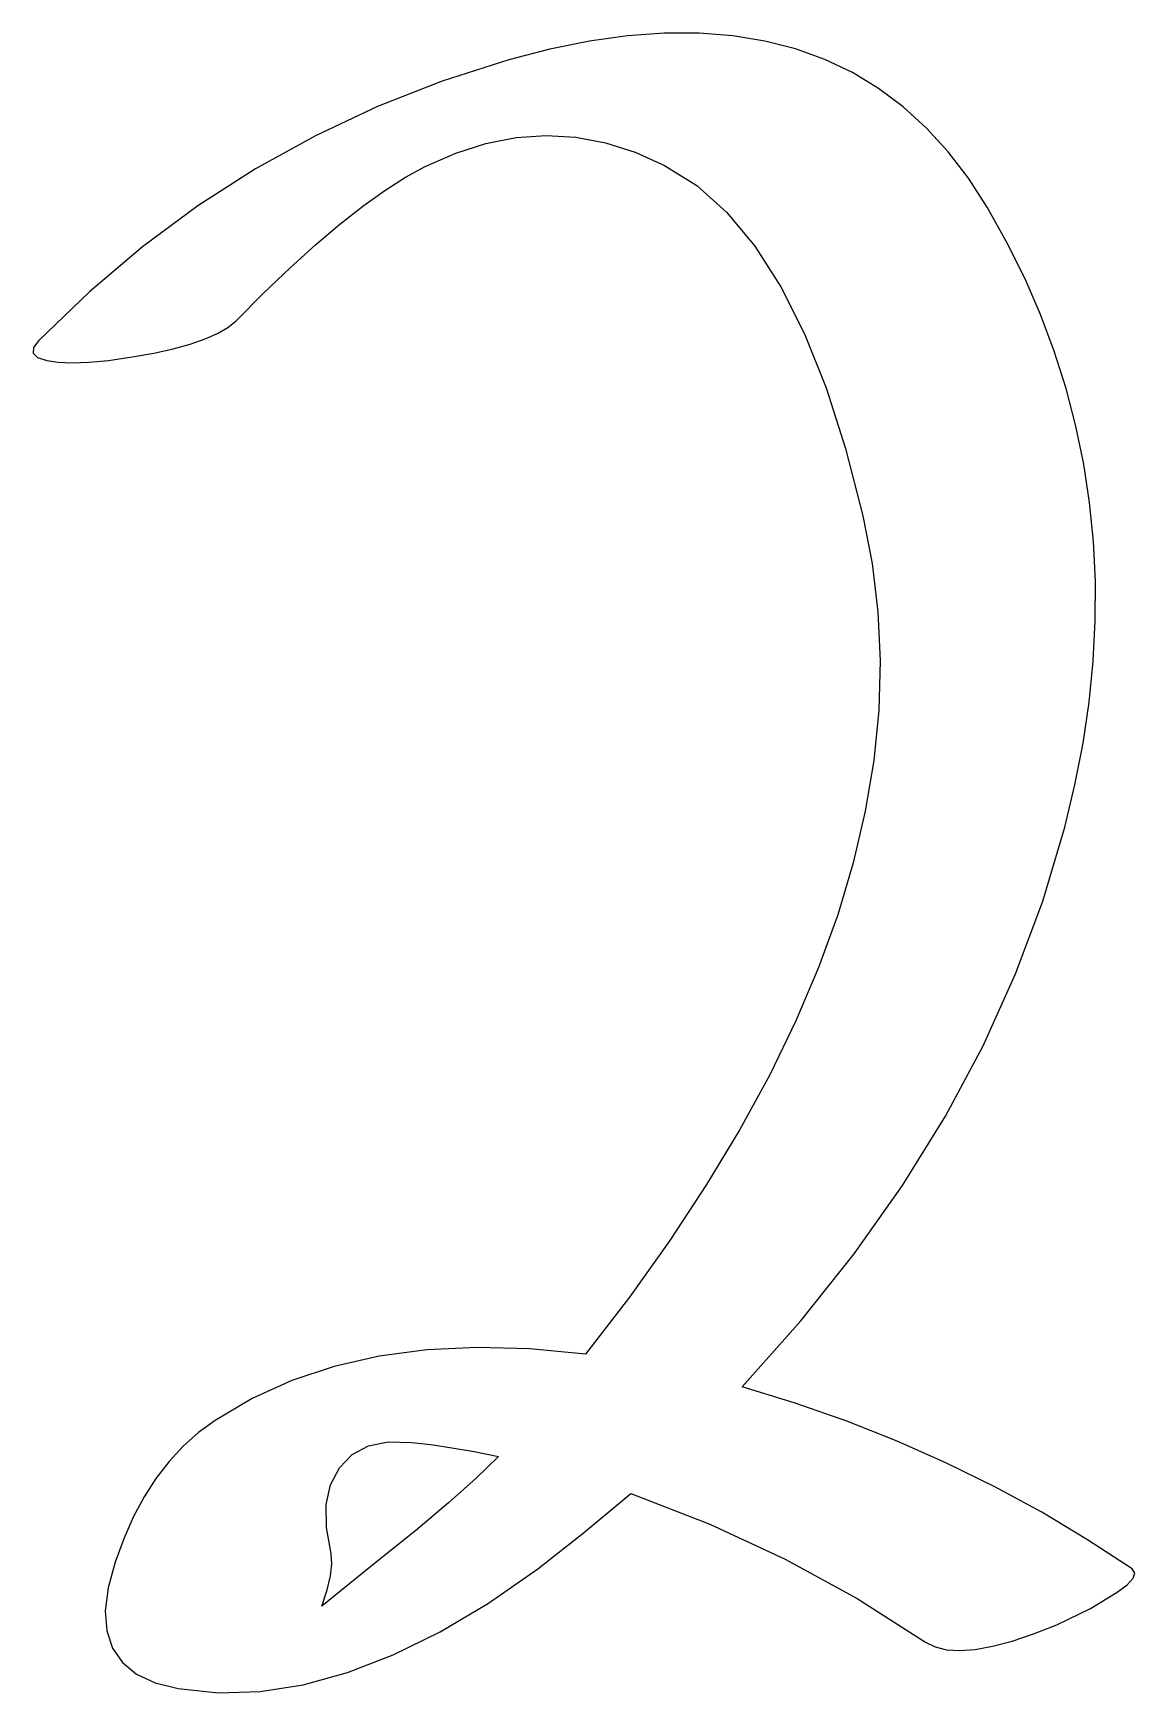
# Model space of a CAD drawing. Extents: x 0 to 13.2, y 0 to 19.9.
import ezdxf

# ---------------------------------------------------------------- set-up
doc = ezdxf.new("R2010")
doc.units = 0
doc.layers.get('0').update_dxf_attribs({"linetype": 'CONTINUOUS'})

msp = doc.modelspace()

# ---------------------------------------------------------------- linework, layer by layer
at = {"color": 0}
for p, q in [((7.55203, 19.8586), (7.11431, 19.8267)), ((7.97194, 19.8589), (7.55203, 19.8586)), ((8.37408, 19.8276), (7.97194, 19.8589)), ((6.18549, 19.6683), (5.69444, 19.5417)), ((6.65881, 19.7633), (6.18549, 19.6683)), ((7.11431, 19.8267), (6.65881, 19.7633)), ((8.7584, 19.7647), (8.37408, 19.8276)), ((9.12494, 19.6703), (8.7584, 19.7647)), ((9.47368, 19.5442), (9.12494, 19.6703)), ((5.69444, 19.5417), (4.89561, 19.2856)), ((9.80464, 19.3867), (9.47368, 19.5442)), ((4.89561, 19.2856), (4.12414, 18.9826)), ((10.1178, 19.1974), (9.80464, 19.3867)), ((10.4131, 18.9767), (10.1178, 19.1974)), ((4.12414, 18.9826), (3.37999, 18.6328)), ((10.6907, 18.7243), (10.4131, 18.9767)), ((10.9505, 18.4404), (10.6907, 18.7243)), ((3.37999, 18.6328), (2.66319, 18.2361)), ((5.05817, 18.4251), (5.42014, 18.5408)), ((5.42014, 18.5408), (5.78039, 18.6108)), ((5.78039, 18.6108), (6.13889, 18.6354)), ((6.13889, 18.6354), (6.49567, 18.6144)), ((6.49567, 18.6144), (6.85069, 18.5478)), ((6.85069, 18.5478), (7.204, 18.4356)), ((4.69444, 18.2639), (5.05817, 18.4251)), ((7.204, 18.4356), (7.55556, 18.2778)), ((7.55556, 18.2778), (7.94206, 18.036)), ((11.1924, 18.1249), (10.9505, 18.4404)), ((2.66319, 18.2361), (1.97374, 17.7925)), ((4.20921, 17.9767), (4.45856, 18.1349)), ((4.45856, 18.1349), (4.69444, 18.2639)), ((11.4167, 17.7778), (11.1924, 18.1249)), ((3.9464, 17.7893), (4.20921, 17.9767)), ((7.94206, 18.036), (8.30296, 17.7136)), ((1.97374, 17.7925), (1.31163, 17.3021)), ((3.67014, 17.5729), (3.9464, 17.7893)), ((8.30296, 17.7136), (8.63824, 17.3103)), ((11.653, 17.355), (11.4167, 17.7778)), ((3.38043, 17.3275), (3.67014, 17.5729)), ((1.31163, 17.3021), (0.676867, 16.7647)), ((3.07726, 17.0531), (3.38043, 17.3275)), ((8.63824, 17.3103), (8.94792, 16.8264)), ((11.8656, 16.9267), (11.653, 17.355)), ((2.76064, 16.7494), (3.07726, 17.0531)), ((12.0545, 16.4931), (11.8656, 16.9267)), ((0.676867, 16.7647), (0.069444, 16.1806)), ((2.43056, 16.4167), (2.76064, 16.7494)), ((8.94792, 16.8264), (9.23199, 16.2618)), ((12.2196, 16.0539), (12.0545, 16.4931)), ((2.21001, 16.2675), (2.33371, 16.3396)), ((2.33371, 16.3396), (2.43056, 16.4167)), ((0.007758, 16.0979), (0.003472, 16.031)), ((0.069444, 16.1806), (0.007758, 16.0979)), ((1.44613, 16.0314), (1.67746, 16.0826)), ((1.67746, 16.0826), (1.88189, 16.139)), ((1.88189, 16.139), (2.0594, 16.2007)), ((2.0594, 16.2007), (2.21001, 16.2675)), ((9.23199, 16.2618), (9.49046, 15.6164)), ((0.003472, 16.031), (0.056424, 15.9797)), ((0.056424, 15.9797), (0.166667, 15.9444)), ((0.166667, 15.9444), (0.301161, 15.9236)), ((0.301161, 15.9236), (0.468696, 15.9167)), ((0.468696, 15.9167), (0.669217, 15.9236)), ((0.669217, 15.9236), (0.902778, 15.9444)), ((0.902778, 15.9444), (1.18788, 15.9853)), ((1.18788, 15.9853), (1.44613, 16.0314)), ((12.3609, 15.6093), (12.2196, 16.0539)), ((9.49046, 15.6164), (9.72331, 14.8903)), ((12.4785, 15.1593), (12.3609, 15.6093)), ((12.5723, 14.7039), (12.4785, 15.1593)), ((9.72331, 14.8903), (9.93056, 14.0833)), ((12.6424, 14.2431), (12.5723, 14.7039)), ((12.6886, 13.7769), (12.6424, 14.2431)), ((9.93056, 14.0833), (10.0413, 13.5136)), ((12.7112, 13.3052), (12.6886, 13.7769)), ((10.0413, 13.5136), (10.1096, 12.9362)), ((12.7099, 12.8281), (12.7112, 13.3052)), ((10.1096, 12.9362), (10.1355, 12.3513)), ((12.6849, 12.3455), (12.7099, 12.8281)), ((10.1355, 12.3513), (10.1189, 11.7587)), ((12.6361, 11.8576), (12.6849, 12.3455)), ((10.1189, 11.7587), (10.0599, 11.1586)), ((12.5636, 11.3642), (12.6361, 11.8576)), ((12.4673, 10.8654), (12.5636, 11.3642)), ((10.0599, 11.1586), (9.95856, 10.5508)), ((12.3472, 10.3611), (12.4673, 10.8654)), ((9.95856, 10.5508), (9.81472, 9.93549)), ((12.0833, 9.47575), (12.3472, 10.3611)), ((9.81472, 9.93549), (9.62847, 9.31256)), ((11.7569, 8.60422), (12.0833, 9.47575)), ((9.62847, 9.31256), (9.39979, 8.68201)), ((9.39979, 8.68201), (9.12869, 8.04389)), ((11.3681, 7.74658), (11.7569, 8.60422)), ((9.12869, 8.04389), (8.81515, 7.39817)), ((10.9167, 6.90283), (11.3681, 7.74658)), ((8.81515, 7.39817), (8.45921, 6.74485)), ((10.4028, 6.07297), (10.9167, 6.90283)), ((8.45921, 6.74485), (8.06082, 6.08393)), ((8.06082, 6.08393), (7.62001, 5.41542)), ((9.82639, 5.257), (10.4028, 6.07297)), ((7.62001, 5.41542), (7.13678, 4.73931)), ((9.1875, 4.45492), (9.82639, 5.257)), ((7.13678, 4.73931), (6.61111, 4.05556)), ((8.48611, 3.66667), (9.1875, 4.45492)), ((4.14231, 4.03131), (3.60433, 3.90913)), ((4.71197, 4.10704), (4.14231, 4.03131)), ((5.31332, 4.13633), (4.71197, 4.10704)), ((5.94635, 4.11919), (5.31332, 4.13633)), ((6.61111, 4.05556), (5.94635, 4.11919)), ((3.60433, 3.90913), (3.09804, 3.7405)), ((3.09804, 3.7405), (2.62343, 3.52544)), ((9.11806, 3.47163), (8.48611, 3.66667)), ((2.62343, 3.52544), (2.18056, 3.26389)), ((9.73611, 3.25439), (9.11806, 3.47163)), ((2.18056, 3.26389), (1.98264, 3.11893)), ((10.3403, 3.01503), (9.73611, 3.25439)), ((1.98264, 3.11893), (1.79861, 2.95486)), ((4.01389, 2.95833), (4.24994, 3.00694)), ((4.24994, 3.00694), (4.52778, 3)), ((4.52778, 3), (4.7595, 2.97396)), ((10.9306, 2.75347), (10.3403, 3.01503)), ((1.79861, 2.95486), (1.62847, 2.77171)), ((3.66667, 2.69444), (3.81944, 2.85417)), ((3.81944, 2.85417), (4.01389, 2.95833)), ((4.7595, 2.97396), (5.01036, 2.9375)), ((5.01036, 2.9375), (5.28033, 2.89063)), ((5.28033, 2.89063), (5.56944, 2.83333)), ((5.56944, 2.83333), (5.30203, 2.57297)), ((1.62847, 2.77171), (1.47222, 2.56944)), ((3.56158, 2.49485), (3.66667, 2.69444)), ((11.5069, 2.46983), (10.9306, 2.75347)), ((1.47222, 2.56944), (1.32986, 2.3481)), ((3.51036, 2.257), (3.56158, 2.49485)), ((5.30203, 2.57297), (4.97217, 2.27783)), ((6.58328, 1.91319), (7.15278, 2.38889)), ((7.15278, 2.38889), (8.09722, 2.02257)), ((12.0694, 2.16407), (11.5069, 2.46983)), ((1.32986, 2.3481), (1.20139, 2.10764)), ((3.51297, 1.98096), (3.51036, 2.257)), ((4.97217, 2.27783), (4.57981, 1.94797)), ((1.20139, 2.10764), (1.08681, 1.8481)), ((8.09722, 2.02257), (9, 1.60417)), ((12.6181, 1.83615), (12.0694, 2.16407)), ((1.08681, 1.8481), (0.986111, 1.56944)), ((3.56944, 1.66667), (3.51297, 1.98096)), ((4.57981, 1.94797), (4.125, 1.58333)), ((6.04167, 1.48611), (6.58328, 1.91319)), ((13.1528, 1.48611), (12.6181, 1.83615)), ((3.57807, 1.54949), (3.56944, 1.66667)), ((9, 1.60417), (9.86106, 1.13373)), ((0.986111, 1.56944), (0.900608, 1.2602)), ((4.125, 1.58333), (3.45833, 1.04167)), ((3.52251, 1.23698), (3.56244, 1.40625)), ((3.56244, 1.40625), (3.57807, 1.54949)), ((5.44879, 1.07791), (6.04167, 1.48611)), ((13.1831, 1.4375), (13.1528, 1.48611)), ((13.1631, 1.375), (13.1831, 1.4375)), ((0.900608, 1.2602), (0.866319, 0.985243)), ((3.45833, 1.04167), (3.52251, 1.23698)), ((12.6528, 1.01389), (12.9722, 1.20833)), ((12.9722, 1.20833), (13.0928, 1.29861)), ((13.0928, 1.29861), (13.1631, 1.375)), ((4.87153, 0.735243), (5.44879, 1.07791)), ((9.86106, 1.13373), (10.6806, 0.611111)), ((12.25, 0.819444), (12.6528, 1.01389)), ((0.866319, 0.985243), (0.883247, 0.744575)), ((11.9702, 0.709907), (12.25, 0.819444)), ((0.883247, 0.744575), (0.951389, 0.538194)), ((4.3099, 0.458117), (4.87153, 0.735243)), ((10.6806, 0.611111), (10.7931, 0.553657)), ((11.4824, 0.562338), (11.7144, 0.624186)), ((11.7144, 0.624186), (11.9702, 0.709907)), ((0.951389, 0.538194), (1.07075, 0.366103)), ((3.76389, 0.246528), (4.3099, 0.458117)), ((10.7931, 0.553657), (10.9296, 0.520019)), ((10.9296, 0.520019), (11.09, 0.510254)), ((11.09, 0.510254), (11.2742, 0.52436)), ((11.2742, 0.52436), (11.4824, 0.562338)), ((1.07075, 0.366103), (1.24132, 0.228299)), ((1.24132, 0.228299), (1.46311, 0.124783)), ((3.23346, 0.100477), (3.76389, 0.246528)), ((1.46311, 0.124783), (1.73611, 0.055556)), ((1.73611, 0.055556), (2.21957, 0.004991)), ((2.21957, 0.004991), (2.71869, 0.019965)), ((2.71869, 0.019965), (3.23346, 0.100477))]:
    msp.add_line(p, q, dxfattribs=at)

doc.saveas('drawing.dxf')
